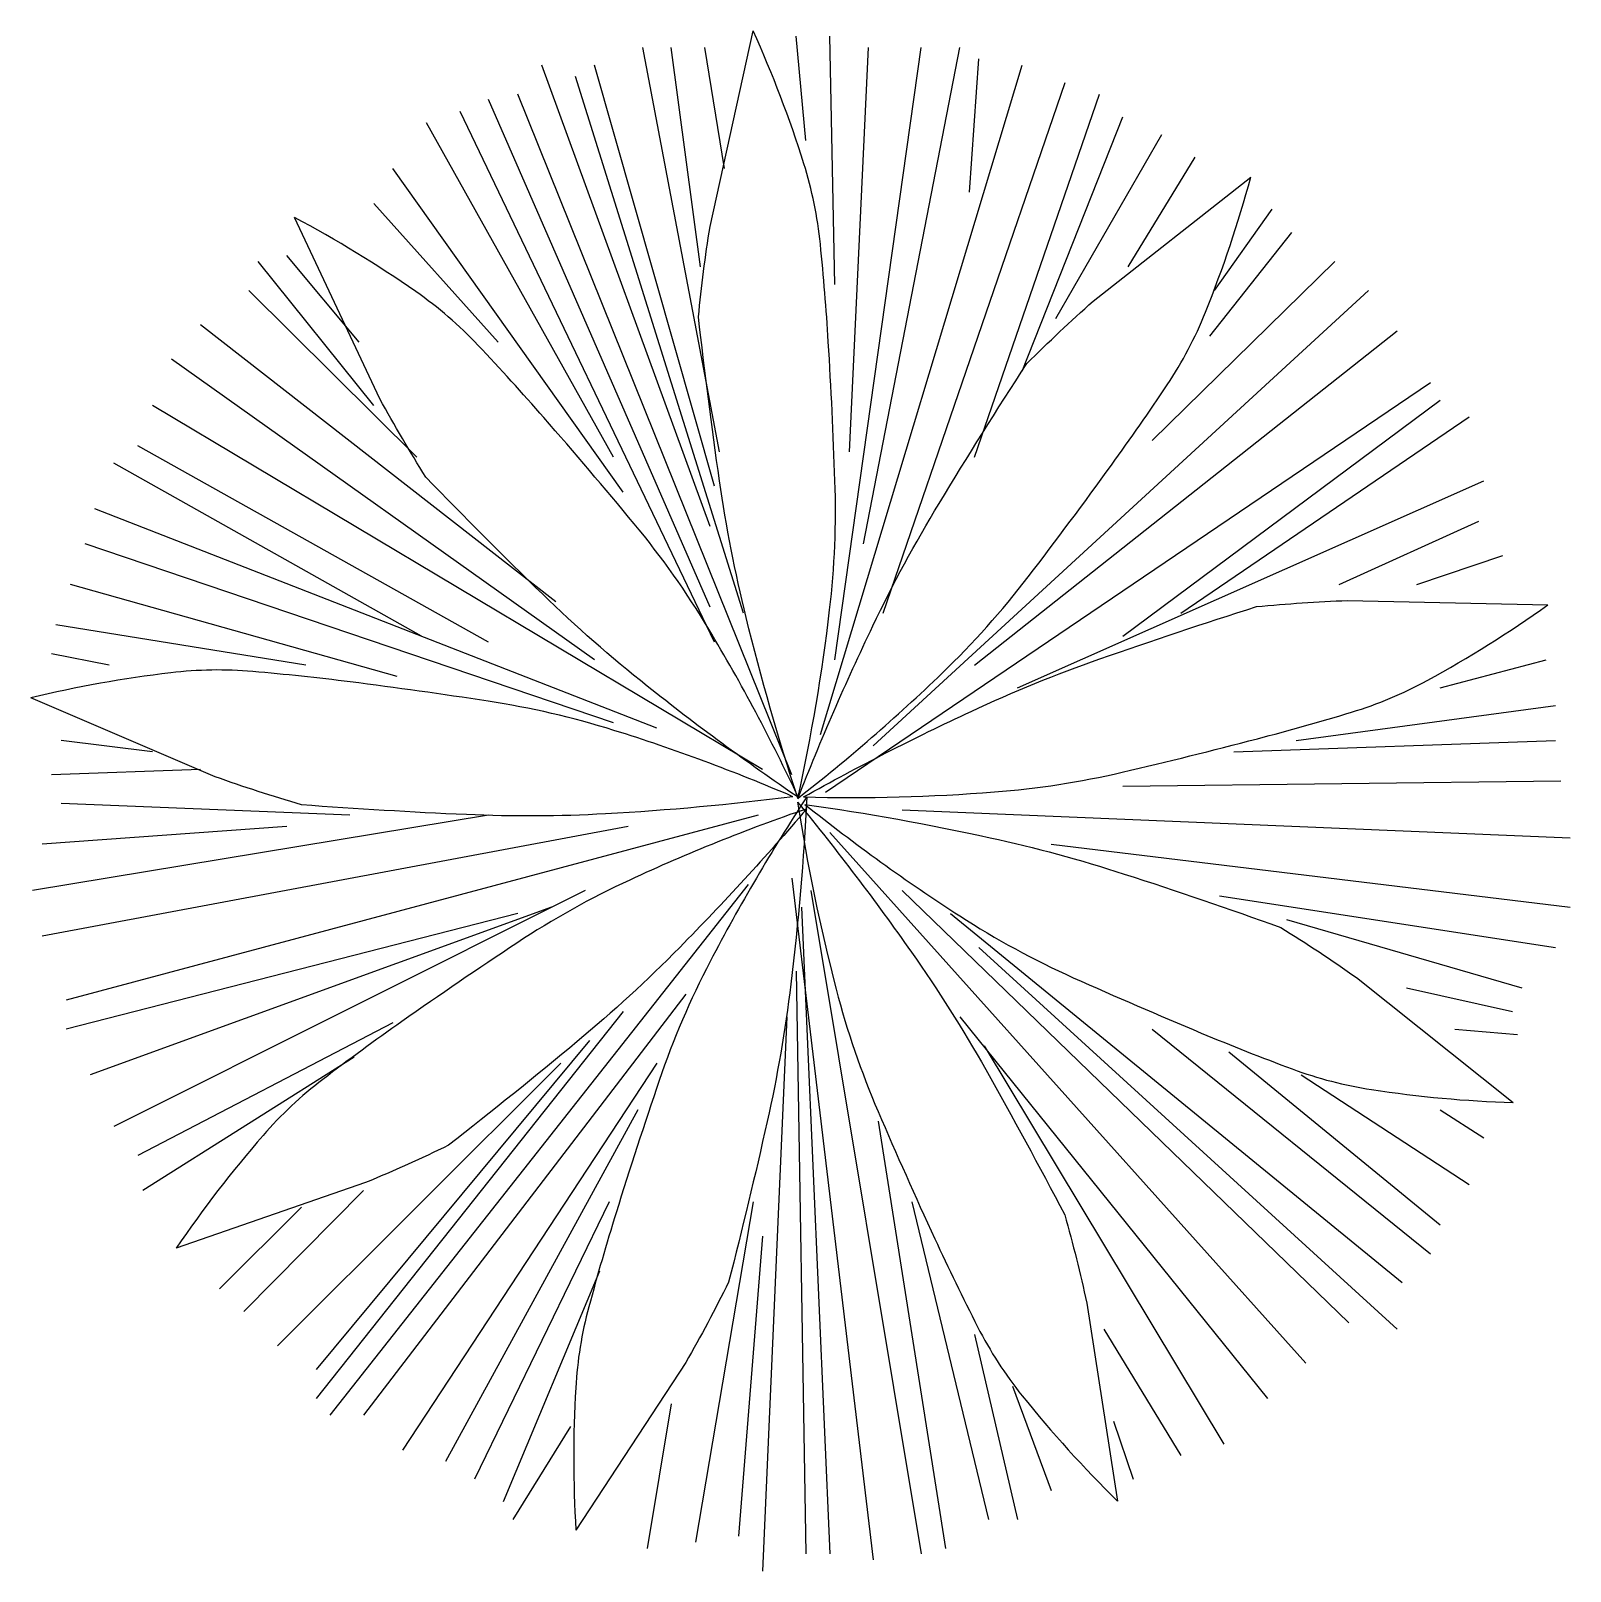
# Model space of a CAD drawing. Extents: x 12.956 to 13.177, y 9.564 to 9.785.
import ezdxf

# ---------------------------------------------------------------- set-up
doc = ezdxf.new("R2010")
doc.units = 0
doc.header["$LTSCALE"] = 30
doc.layers.get('0').update_dxf_attribs({"color": 22, "linetype": 'CONTINUOUS'})

msp = doc.modelspace()

# ---------------------------------------------------------------- linework, layer by layer
at = {"color": 0}
for p, q in [((13.0674, 9.76921), (13.06603, 9.78415)), ((13.07157, 9.74861), (13.07085, 9.78415)), ((13.05504, 9.72464), (13.04405, 9.78251)), ((13.05232, 9.75112), (13.04814, 9.78251)), ((13.05577, 9.76518), (13.05295, 9.78251)), ((13.07157, 9.69488), (13.08393, 9.78251)), ((13.07366, 9.72464), (13.07639, 9.78251)), ((13.07566, 9.71145), (13.08947, 9.78251)), ((13.05368, 9.71395), (13.02961, 9.78)), ((13.05432, 9.71973), (13.03715, 9.78)), ((13.06948, 9.6842), (13.09837, 9.78)), ((13.09083, 9.7618), (13.09219, 9.78088)), ((13.05849, 9.70153), (13.03442, 9.77837)), ((13.07848, 9.70153), (13.10454, 9.7775)), ((13.05368, 9.7024), (13.02198, 9.7751)), ((13.0654, 9.67842), (13.02616, 9.77586)), ((13.09156, 9.72387), (13.10945, 9.77586)), ((13.05432, 9.69739), (13.01789, 9.77336)), ((13.09837, 9.73619), (13.11281, 9.77259)), ((13.03987, 9.72387), (13.01308, 9.77172)), ((13.10318, 9.74371), (13.11835, 9.77009)), ((13.11354, 9.75112), (13.12316, 9.76682)), ((13.04124, 9.71886), (13.00827, 9.76518)), ((13.02334, 9.74033), (13.00554, 9.76017)), ((13.12589, 9.74774), (13.13415, 9.7594)), ((13.12525, 9.7412), (13.13697, 9.75603)), ((13.00345, 9.74033), (12.9931, 9.75276)), ((13.00554, 9.73128), (12.98901, 9.75188)), ((13.11699, 9.72627), (13.14315, 9.75188)), ((13.01172, 9.72387), (12.98765, 9.74774)), ((13.07702, 9.68256), (13.14796, 9.74774)), ((13.03161, 9.70316), (12.98075, 9.74284)), ((13.09156, 9.69412), (13.15205, 9.74197)), ((13.03715, 9.69488), (12.97657, 9.73793)), ((13.07021, 9.67591), (13.15686, 9.73455)), ((13.06122, 9.67918), (12.97384, 9.73128)), ((13.11281, 9.69826), (13.15822, 9.73205)), ((13.12107, 9.70153), (13.1624, 9.72965)), ((13.02198, 9.69739), (12.97175, 9.72551)), ((13.01235, 9.69826), (12.9683, 9.723)), ((13.09773, 9.69085), (13.16449, 9.72049)), ((13.04605, 9.68507), (12.96558, 9.71646)), ((13.14378, 9.70567), (13.16376, 9.71472)), ((13.03987, 9.68583), (12.96422, 9.71145)), ((13.15486, 9.70567), (13.16721, 9.70981)), ((13.0089, 9.69248), (12.96213, 9.70567)), ((12.99582, 9.69412), (12.96004, 9.69989)), ((12.96767, 9.69412), (12.9594, 9.69575)), ((13.15822, 9.69085), (13.17339, 9.69488)), ((13.1376, 9.68333), (13.17475, 9.68834)), ((12.97384, 9.68169), (12.96076, 9.68333)), ((13.1287, 9.68169), (13.17475, 9.68333)), ((12.98075, 9.67918), (12.9594, 9.67842)), ((13.11281, 9.67679), (13.17548, 9.67755)), ((13.00209, 9.67264), (12.96076, 9.67428)), ((13.0812, 9.67341), (13.17684, 9.66937)), ((13.02198, 9.67264), (12.95668, 9.66185)), ((13.06058, 9.67264), (12.96149, 9.64616)), ((13.04196, 9.67101), (12.95804, 9.65531)), ((12.9931, 9.67101), (12.95804, 9.6685)), ((13.07085, 9.67014), (13.13897, 9.59417)), ((13.10255, 9.6685), (13.17684, 9.65946)), ((13.05913, 9.66273), (12.99927, 9.58676)), ((13.0654, 9.6636), (13.07702, 9.56605)), ((13.03579, 9.66185), (12.9683, 9.62807)), ((13.06812, 9.66185), (13.08393, 9.56692)), ((13.0812, 9.66185), (13.14514, 9.59994)), ((13.12661, 9.66109), (13.17475, 9.65368)), ((13.02616, 9.65858), (12.96149, 9.64202)), ((13.03097, 9.65946), (12.96494, 9.63548)), ((13.06676, 9.65946), (13.07085, 9.56692)), ((13.0881, 9.65858), (13.15277, 9.60572)), ((13.13624, 9.65771), (13.16994, 9.6479)), ((13.09219, 9.65368), (13.15205, 9.59907)), ((13.06603, 9.6503), (13.0674, 9.56692)), ((13.05023, 9.64703), (13.00409, 9.58676)), ((13.15341, 9.6479), (13.16858, 9.64452)), ((13.00827, 9.64289), (12.97175, 9.62392)), ((13.04124, 9.64452), (12.99728, 9.58915)), ((13.06467, 9.64376), (13.06122, 9.56441)), ((13.08947, 9.64376), (13.13352, 9.58915)), ((13.03642, 9.64038), (12.99728, 9.5933)), ((13.11699, 9.64202), (13.15686, 9.60986)), ((13.16031, 9.64202), (13.1693, 9.64125)), ((13.00273, 9.63798), (12.97248, 9.61891)), ((13.09292, 9.63962), (13.12725, 9.58261)), ((13.12798, 9.63875), (13.15822, 9.614)), ((13.03234, 9.63711), (12.99174, 9.59667)), ((13.04605, 9.63711), (13.00963, 9.58174)), ((13.13833, 9.63548), (13.1624, 9.61978)), ((13.04333, 9.63046), (13.01581, 9.58011)), ((13.15822, 9.63046), (13.16449, 9.62643)), ((13.07775, 9.62883), (13.08738, 9.56768)), ((13.00409, 9.61891), (12.98692, 9.60158)), ((12.99519, 9.61651), (12.98347, 9.60485)), ((13.03924, 9.61727), (13.01998, 9.5776)), ((13.05986, 9.61727), (13.05159, 9.56855)), ((13.08256, 9.61727), (13.09355, 9.57182)), ((13.06122, 9.61237), (13.05777, 9.56943)), ((13.03788, 9.60736), (13.02407, 9.57433)), ((13.09156, 9.59831), (13.09773, 9.57182)), ((13.11008, 9.59907), (13.12107, 9.58098)), ((13.09701, 9.5909), (13.10255, 9.57597)), ((13.04814, 9.58839), (13.04469, 9.56768)), ((13.0337, 9.58512), (13.02543, 9.57182)), ((13.11145, 9.58588), (13.11426, 9.5776))]:
    msp.add_line(p, q, dxfattribs=at)
for points in [[(13.06625, 9.67507, -0.018232), (13.05885, 9.70095, -0.024654), (13.05504, 9.72049, -0.00785), (13.05203, 9.74397, -0.014321), (13.05368, 9.7569), (13.05986, 9.78491)], [(13.06625, 9.67507, 0.025596), (13.07081, 9.70201, 0.037835), (13.07157, 9.72049, 0.00676), (13.07062, 9.74041, 0.00961), (13.06948, 9.75439, 0.051445), (13.06712, 9.76589, 0.029602), (13.05986, 9.78491)], [(13.06627, 9.67504, -0.018232), (13.077, 9.69973, -0.024654), (13.08647, 9.71724, -0.00785), (13.09906, 9.73728, -0.014321), (13.10854, 9.74622), (13.1311, 9.76394)], [(13.06627, 9.67504, 0.025596), (13.08691, 9.69295, 0.037835), (13.09924, 9.70674, 0.00676), (13.11115, 9.72273, 0.00961), (13.11916, 9.73425, 0.051445), (13.12463, 9.74463, 0.029602), (13.1311, 9.76394)], [(13.06635, 9.67514, -0.018232), (13.04469, 9.69111, -0.024654), (13.02973, 9.70425, -0.00785), (13.01301, 9.721, -0.014321), (13.00641, 9.73224), (12.99419, 9.75819)], [(13.06635, 9.67514, 0.025596), (13.05351, 9.69926, 0.037835), (13.04282, 9.71435, 0.00676), (13.02989, 9.72954, 0.00961), (13.02046, 9.73991, 0.051445), (13.01156, 9.74757, 0.029602), (12.99419, 9.75819)], [(13.06709, 9.67524, -0.018232), (13.09106, 9.68749, -0.024654), (13.1095, 9.695, -0.00785), (13.13195, 9.70249, -0.014321), (13.14496, 9.70337), (13.17363, 9.70272)], [(13.06709, 9.67524, 0.025596), (13.09441, 9.67596, 0.037835), (13.11269, 9.67878, 0.00676), (13.13205, 9.68357, 0.00961), (13.14555, 9.68738, 0.051445), (13.15637, 9.69192, 0.029602), (13.17363, 9.70272)], [(13.06555, 9.67528, 0.025596), (13.03993, 9.68477, 0.037835), (13.0219, 9.68895, 0.00676), (13.00216, 9.69171, 0.00961), (12.98821, 9.6932, 0.051445), (12.97647, 9.69301, 0.029602), (12.95643, 9.68941)], [(13.06555, 9.67528, -0.018232), (13.03874, 9.67282, -0.024654), (13.01883, 9.67271, -0.00785), (12.99521, 9.67411, -0.014321), (12.98281, 9.67813), (12.95643, 9.68941)], [(13.06753, 9.67355, -0.018232), (13.04934, 9.65371, -0.024654), (13.03468, 9.64024, -0.00785), (13.01625, 9.62539, -0.014321), (13.00437, 9.62003), (12.97726, 9.61064)], [(13.06753, 9.67355, 0.025596), (13.04218, 9.66335, 0.037835), (13.02603, 9.65433, 0.00676), (13.00956, 9.64309, 0.00961), (12.99824, 9.63481, 0.051445), (12.98968, 9.62678, 0.029602), (12.97726, 9.61064)], [(13.06754, 9.67524, 0.025596), (13.0537, 9.65168, 0.037835), (13.04642, 9.63467, 0.00676), (13.04024, 9.61571, 0.00961), (13.03633, 9.60224, 0.051445), (13.03445, 9.59066, 0.029602), (13.03448, 9.5703)], [(13.06754, 9.67524, -0.018232), (13.06526, 9.64842, -0.024654), (13.06187, 9.6288, -0.00785), (13.05634, 9.60578, -0.014321), (13.05021, 9.59428), (13.03448, 9.5703)], [(13.06623, 9.67448, -0.018232), (13.08251, 9.65304, -0.024654), (13.09315, 9.63622, -0.00785), (13.10448, 9.61543, -0.014321), (13.10763, 9.60279), (13.11204, 9.57444)], [(13.06623, 9.67448, 0.025596), (13.07175, 9.64772, 0.037835), (13.07775, 9.63022, 0.00676), (13.08587, 9.61201, 0.00961), (13.092, 9.59939, 0.051445), (13.09837, 9.58953, 0.029602), (13.11204, 9.57444)], [(13.06728, 9.67418, -0.018232), (13.09377, 9.66941, -0.024654), (13.11299, 9.66421, -0.00785), (13.13539, 9.65656, -0.014321), (13.14626, 9.64938), (13.16868, 9.63149)], [(13.06728, 9.67418, 0.025596), (13.08944, 9.65821, 0.037835), (13.1057, 9.64937, 0.00676), (13.124, 9.64145, 0.00961), (13.13705, 9.6363, 0.051445), (13.14841, 9.63335, 0.029602), (13.16868, 9.63149)]]:
    msp.add_lwpolyline(points, format="xyb", dxfattribs=at)

doc.saveas('drawing.dxf')
